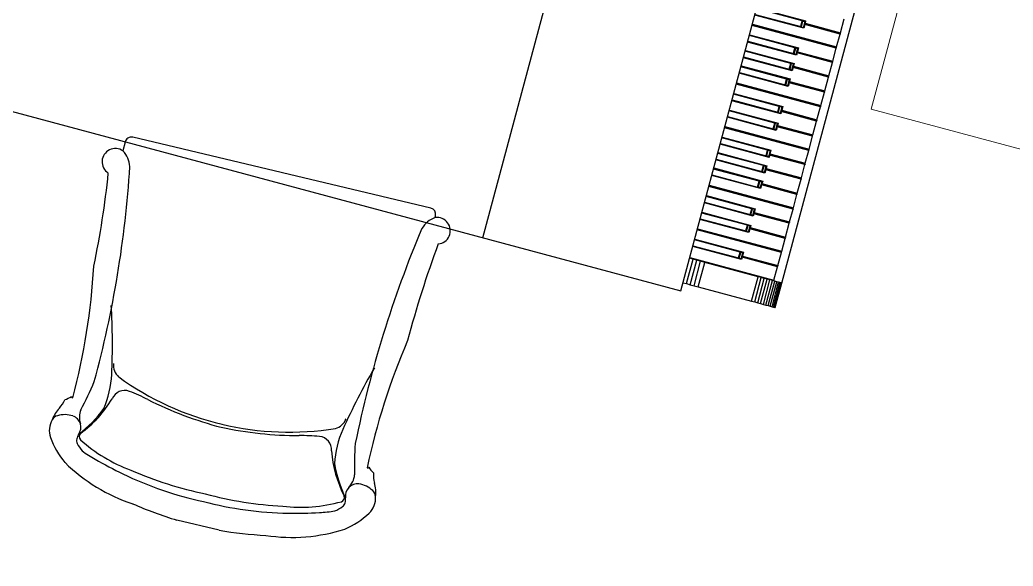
# Model space of a CAD drawing. Header units: millimetres. Extents: x 4980 to 19099, y 3891 to 5773.
# Drawn here: x 11171.9 to 11347.1, y 4302 to 4398.4 of the extents above; entities that cross this region are included whole.
import ezdxf

# ---------------------------------------------------------------- set-up
doc = ezdxf.new("R2010")
doc.units = ezdxf.units.MM
for name, color, linetype, lineweight in [('02_03 Stühle 3D_Stift_Nr__7', 7, 'Continuous', 25), ('no3_ahşap gorunus on kalın', 34, 'Continuous', 20), ('no3_tefriş izdüşüm', 87, 'Continuous', 15), ('no3_tefriş ön kalın', 200, 'Continuous', 25), ('no3_ölçü tefriş', 252, 'Continuous', 0)]:
    doc.layers.add(name, color=color, linetype=linetype, lineweight=lineweight)

# ---------------------------------------------------------------- blocks, each defined once
blk = doc.blocks.new('VBN')
at = {"layer": 'no3_tefriş ön kalın'}
for p, q in [((65885.1, -831886.6), (65891.8, -831886.6)), ((65913.14, -831941.66), (65913.14, -831940.25)), ((65863.77, -831941.38), (65863.77, -831941.66)), ((65864.77, -831942.66), (65912.14, -831942.66))]:
    blk.add_line(p, q, dxfattribs=at)
for centre, radius, start, end in [((65879.99, -831913.97), 26.58, 94.6106, 121.2769), ((65888.17, -831942.46), 55.95, 93.1466, 100.6304), ((65888.73, -831942.46), 55.95, 79.3696, 86.8534), ((65896.91, -831913.97), 26.58, 58.7231, 85.3894), ((65887.24, -831946.38), 56.06, 88.7619, 102.2871), ((65889.66, -831946.38), 56.06, 77.7129, 91.2381), ((65873.65, -831901.39), 12.58, 126.3458, 146.8725), ((65879.1, -831915.98), 23.66, 96.5956, 118.7972), ((65893.22, -831969.86), 80.28, 102.8896, 106.348), ((65886.88, -831950.14), 58.61, 88.4495, 100.3226), ((65890.02, -831950.14), 58.61, 79.6774, 91.5505), ((65897.81, -831915.98), 23.66, 61.2028, 83.4044), ((65883.68, -831969.86), 80.28, 73.652, 77.1104), ((65903.26, -831901.39), 12.58, 33.1275, 53.6542), ((65871.5, -831897.98), 5.38, 125.9156, 140.5338), ((65877.43, -831916.02), 24.17, 106.3546, 112.071), ((65899.48, -831916.02), 24.17, 67.929, 73.6454), ((65905.4, -831897.98), 5.38, 39.4662, 54.0844), ((65865.79, -831896.26), 3.2, 146.8725, 197.9114), ((65868.16, -831895.23), 1.06, 140.5338, 180.0389), ((65869.49, -831895.23), 2.38, 180.0389, 198.4794), ((65868.13, -831895.85), 0.744, 125.6301, 207.895), ((65908.77, -831895.85), 0.744, 332.105, 54.3699), ((65908.74, -831895.23), 1.06, 359.9611, 39.4662), ((65907.41, -831895.23), 2.38, 341.5206, 359.9611), ((65911.11, -831896.26), 3.2, 342.0886, 33.1275), ((65867.99, -831896.65), 5.28, 186.5358, 209.4675), ((65864.09, -831896.81), 1.42, 197.9114, 239.5913), ((65865.52, -831896.7), 1.85, 275.6922, 22.7085), ((65852.6, -831908.06), 18.97, 22.6204, 39.5535), ((65853.62, -831908.05), 18.24, 17.5899, 40.5529), ((65923.28, -831908.05), 18.24, 139.4471, 162.4101), ((65924.3, -831908.06), 18.97, 140.4465, 157.3796), ((65911.38, -831896.7), 1.85, 157.2915, 264.3078), ((65908.91, -831896.65), 5.28, 330.5325, 353.4642), ((65912.81, -831896.81), 1.42, 300.4087, 342.0886), ((65865.32, -831894.72), 3.84, 239.5913, 275.6922), ((65870.1, -831899.37), 3.45, 150.0951, 186.4487), ((65906.8, -831899.37), 3.45, 353.5513, 29.9049), ((65911.58, -831894.72), 3.84, 264.3078, 300.4087), ((65857.87, -831902.04), 6.19, 12.3729, 26.8488), ((65831.13, -831909.94), 36.97, 8.458, 15.9984), ((65945.77, -831909.94), 36.97, 164.0016, 171.542), ((65919.03, -831902.04), 6.19, 153.1512, 167.6271), ((65761.85, -831903.89), 103.23, 349.9691, 1.4525), ((65862.1, -831903.8), 3.58, 41.397, 59.4665), ((65865.04, -831901.56), 0.291, 89.9807, 152.5812), ((65855.01, -831903.34), 15.32, 349.3115, 9.6835), ((65921.89, -831903.34), 15.32, 170.3165, 190.6885), ((66015.06, -831903.89), 103.23, 178.5475, 190.0309), ((65911.86, -831901.56), 0.291, 27.4188, 90.0193), ((65914.8, -831903.8), 3.58, 120.5335, 138.603), ((65873.05, -831902.23), 2.07, 188.6223, 278.5028), ((65888.42, -831947.32), 44.69, 89.9565, 112.6429), ((65889.71, -831959.89), 57.75, 91.2445, 103.3124), ((65887.2, -831959.89), 57.75, 76.6876, 88.7555), ((65888.48, -831947.32), 44.69, 67.3571, 90.0435), ((65903.85, -831902.23), 2.07, 261.4972, 351.3777), ((65689.32, -831910.01), 178.47, 350.5661, 1.766), ((65867.88, -831867.65), 37.04, 278.5028, 283.3124), ((65909.02, -831867.65), 37.04, 256.6876, 261.4972), ((66076.28, -831909.83), 167.16, 178.1756, 189.7483), ((65771.4, -831887.56), 100.41, 343.2023, 349.3115), ((65872.37, -831908.18), 2.41, 118.6873, 173.4659), ((65904.54, -831908.18), 2.41, 6.5341, 61.3127), ((66005.5, -831887.56), 100.41, 190.6885, 196.7977), ((65705.79, -831918.15), 157.75, 352.9479, 358.6496), ((66049.35, -831918.42), 135.99, 181.4552, 187.5963), ((65913.9, -831938.34), 2.05, 248.2506, 71.4133), ((65863, -831939.47), 2.05, 108.5867, 291.7494), ((65915.42, -831936.84), 4.1, 198.3322, 236.1715), ((65861.48, -831937.97), 4.1, 303.8285, 341.6678), ((65864.77, -831941.66), 1, 180, 270), ((65912.14, -831941.66), 1, 270, 0)]:
    blk.add_arc(centre, radius, start, end, dxfattribs=at)
blk = doc.blocks.new('AUDIT_I_000527131450-3')
at = {"color": 0, "linetype": 'Continuous'}
for p, q in [((-0.1052, 1.9934), (0.0909, 2.2422)), ((0.0909, 2.2422), (0.05, 2.0244)), ((0.4692, 2.1951), (0.5313, 2.2107)), ((0.5313, 2.0555), (0.4692, 2.1951)), ((0.5313, 2.2107), (0.6555, 2.071)), ((-0.9437, 2.0244), (-0.7884, 2.0865)), ((-0.7884, 2.0865), (-0.6952, 1.6519)), ((0.5779, 1.9934), (0.5313, 2.0555)), ((0.6555, 2.071), (0.7177, 1.9158)), ((-0.8505, 1.683), (-0.9437, 2.0244)), ((-0.1208, 1.9158), (-0.1052, 1.9934)), ((0.05, 2.0244), (0.019, 1.8692)), ((0.64, 1.8382), (0.5779, 1.9934)), ((-0.1363, 1.7451), (-0.1208, 1.9158)), ((0.019, 1.8692), (-0.0276, 1.5899)), ((0.7177, 1.9158), (0.7642, 1.7606)), ((0.6871, 1.7247), (0.64, 1.8382)), ((0.7642, 1.7606), (0.8108, 1.5899)), ((-0.1518, 1.4657), (-0.1363, 1.7451)), ((0.6871, 1.5784), (0.6871, 1.7247)), ((-0.7574, 1.5899), (-0.8505, 1.683)), ((-0.6952, 1.6519), (-0.5089, 1.3105)), ((-0.7263, 1.5278), (-0.7574, 1.5899)), ((-0.0276, 1.5899), (-0.0742, 1.5278)), ((0.8108, 1.5899), (0.8263, 1.3726)), ((1.3387, 1.4967), (1.4163, 1.5899)), ((1.4163, 1.5899), (1.5406, 1.6209)), ((1.5406, 1.6209), (1.5095, 1.4967)), ((0.6711, 1.4036), (0.6871, 1.5784)), ((-0.6642, 1.3726), (-0.7263, 1.5278)), ((-0.0742, 1.5278), (-0.0897, 1.4191)), ((1.2496, 1.4097), (1.3387, 1.4967)), ((1.5095, 1.4967), (1.4521, 1.3197)), ((-0.1674, 1.3726), (-0.1518, 1.4657)), ((-1.6889, 1.3105), (-1.72, 1.3726)), ((-1.72, 1.3726), (-1.2542, 1.3726)), ((-1.2542, 1.3726), (-1.0903, 1.2972)), ((-0.4468, 0.907), (-0.6642, 1.3726)), ((-0.2295, 1.2484), (-0.1674, 1.3726)), ((-0.0897, 1.4191), (-0.1052, 0.7518)), ((0.6534, 1.241), (0.6711, 1.4036)), ((0.8263, 1.3726), (0.8263, 1.2484)), ((1.23, 1.2795), (1.2496, 1.4097)), ((1.4521, 1.3197), (1.3542, 1.1243)), ((-1.5337, 1.2795), (-1.6889, 1.3105)), ((-1.2668, 1.2696), (-1.5337, 1.2795)), ((-1.161, 1.2484), (-1.2668, 1.2696)), ((-1.0903, 1.2972), (-0.9437, 1.2174)), ((-0.5089, 1.3105), (-0.3725, 1.0565)), ((1.199, 1.0932), (1.23, 1.2795)), ((-1.0058, 1.1553), (-1.161, 1.2484)), ((-0.9437, 1.2174), (-0.8505, 1.0932)), ((-0.2172, 1.0151), (-0.2295, 1.2484)), ((0.6555, 1.0312), (0.6534, 1.241)), ((0.8263, 1.2484), (0.7953, 1.0622)), ((1.3542, 1.1243), (1.5095, 1.2174)), ((1.5095, 1.2174), (1.6433, 1.2174)), ((1.6433, 1.2174), (1.789, 1.1864)), ((-0.9437, 1.0932), (-1.0058, 1.1553)), ((1.8821, 1.1553), (1.7734, 1.1398)), ((1.789, 1.1864), (1.8821, 1.1553)), ((1.6648, 1.1243), (1.5421, 1.0835)), ((1.7734, 1.1398), (1.6648, 1.1243)), ((-0.8039, 0.9691), (-0.9437, 1.0932)), ((-0.8505, 1.0932), (-0.5866, 0.9691)), ((-0.3725, 1.0565), (-0.2914, 0.8712)), ((0.7953, 1.0622), (0.7332, 0.907)), ((1.1524, 1.0312), (1.199, 1.0932)), ((1.5421, 1.0835), (1.3853, 1.0312)), ((-0.1984, 0.6587), (-0.2172, 1.0151)), ((0.6084, 0.9035), (0.6555, 1.0312)), ((1.0282, 0.9225), (1.1524, 1.0312)), ((1.3853, 1.0312), (1.3077, 0.9691)), ((-0.7263, 0.907), (-0.8039, 0.9691)), ((-0.5866, 0.9691), (-0.4468, 0.907)), ((1.3077, 0.9691), (1.1596, 0.881)), ((-0.6021, 0.8449), (-0.7263, 0.907)), ((0.5817, 0.7553), (0.6084, 0.9035)), ((0.7332, 0.907), (0.8263, 0.7518)), ((0.9505, 0.876), (1.0282, 0.9225)), ((1.1596, 0.881), (1.1058, 0.7828)), ((-0.4986, 0.7415), (-0.6021, 0.8449)), ((-0.2914, 0.8712), (-0.1984, 0.6587)), ((0.8884, 0.8139), (0.9505, 0.876)), ((0.8263, 0.7518), (0.8884, 0.8139)), ((1.1058, 0.7828), (0.9816, 0.7208)), ((-0.3692, 0.6587), (-0.4986, 0.7415)), ((-0.1052, 0.7518), (-0.0121, 0.6432)), ((0.5368, 0.5942), (0.5817, 0.7553)), ((0.9816, 0.7208), (0.8263, 0.6276)), ((-0.295, 0.6163), (-0.3692, 0.6587)), ((-0.1674, 0.5345), (-0.295, 0.6163)), ((-0.0121, 0.6432), (0.0846, 0.528)), ((0.8263, 0.6276), (0.64, 0.5345)), ((0.4885, 0.4332), (0.5368, 0.5942)), ((-0.1052, 0.4104), (-0.1674, 0.5345)), ((0.0846, 0.528), (0.1702, 0.369)), ((0.64, 0.5345), (0.5779, 0.3793)), ((-0.0431, 0.3328), (-0.1052, 0.4104)), ((0.4537, 0.3172), (0.4885, 0.4332)), ((0.019, 0.2552), (-0.0431, 0.3328)), ((0.1702, 0.369), (0.2821, 0.1272)), ((0.5779, 0.3793), (0.5624, 0.2707)), ((0.3761, 0.2241), (0.4537, 0.3172)), ((0.0345, 0.1465), (0.019, 0.2552)), ((0.2821, 0.1272), (0.3761, 0.2241)), ((0.5624, 0.2707), (0.5469, 0.162)), ((1.4091, 0.2114), (1.525, 0.2241)), ((1.525, 0.2241), (1.6958, 0.2396)), ((1.6958, 0.2396), (1.8666, 0.2552)), ((1.8666, 0.2552), (1.9442, 0.2552)), ((1.9442, 0.2552), (2.0684, 0.162)), ((1.2611, 0.162), (1.4091, 0.2114)), ((0.05, 0.0379), (0.0345, 0.1465)), ((0.5469, 0.162), (0.6552, 0.0809)), ((0.9816, 0.0844), (1.2611, 0.162)), ((2.0684, 0.162), (1.9753, 0.0689)), ((0.6552, 0.0809), (0.8109, 0.0689)), ((0.8109, 0.0689), (0.9816, 0.0844)), ((1.8121, 0.0597), (1.199, 0.0379)), ((1.9753, 0.0689), (1.8121, 0.0597)), ((0.05, -0.1173), (0.05, 0.0379)), ((1.199, 0.0379), (1.0748, -0.0552)), ((0.9684, -0.0978), (0.7953, -0.1483)), ((1.1679, -0.1483), (0.9684, -0.0978)), ((1.0748, -0.0552), (1.3853, -0.0552)), ((1.3853, -0.0552), (1.5871, -0.1483)), ((-0.0121, -0.2104), (0.05, -0.1173)), ((0.7953, -0.1483), (0.609, -0.1794)), ((1.23, -0.2415), (1.1679, -0.1483)), ((1.5871, -0.1483), (1.7269, -0.1949)), ((-0.0973, -0.2264), (-0.0121, -0.2104)), ((0.609, -0.1794), (0.4848, -0.2415)), ((1.3853, -0.2104), (1.23, -0.2415)), ((1.5406, -0.2415), (1.3853, -0.2104)), ((1.7269, -0.1949), (1.8666, -0.257)), ((-0.4831, -0.2987), (-0.312, -0.2666)), ((-0.312, -0.2666), (-0.0973, -0.2264)), ((0.4848, -0.2415), (0.5313, -0.3035)), ((1.7269, -0.2415), (1.5406, -0.2415)), ((1.8821, -0.3656), (1.7269, -0.2415)), ((1.8666, -0.257), (1.9442, -0.3035)), ((-0.6642, -0.3967), (-0.4831, -0.2987)), ((0.5313, -0.3035), (0.64, -0.3967)), ((1.9442, -0.3035), (1.9753, -0.4898)), ((0.2674, -0.3656), (0.1898, -0.5208)), ((0.3916, -0.3656), (0.2674, -0.3656)), ((0.4848, -0.4898), (0.3916, -0.3656)), ((1.9753, -0.4898), (1.8821, -0.3656)), ((-2.0616, -0.3967), (-1.9374, -0.4898)), ((-1.9684, -0.5208), (-2.0616, -0.3967)), ((-0.866, -0.4587), (-0.7884, -0.4277)), ((-0.7884, -0.4277), (-0.6642, -0.3967)), ((-0.54, -0.4277), (-0.6952, -0.4898)), ((-0.2139, -0.4122), (-0.54, -0.4277)), ((-0.0121, -0.3967), (-0.2139, -0.4122)), ((-0.114, -0.5738), (-0.0121, -0.3967)), ((0.64, -0.3967), (0.7235, -0.4597)), ((-1.9374, -0.4898), (-1.751, -0.5519)), ((-1.0679, -0.5208), (-0.9437, -0.4898)), ((-0.9437, -0.4898), (-0.866, -0.4587)), ((-0.6952, -0.4898), (-0.9126, -0.5519)), ((0.6245, -0.6605), (0.4848, -0.4898)), ((0.7235, -0.4597), (0.8598, -0.6808)), ((-1.8442, -0.6139), (-1.9684, -0.5208)), ((-1.2231, -0.5519), (-1.0679, -0.5208)), ((0.1898, -0.5208), (0.1121, -0.676)), ((-1.751, -0.5519), (-1.2231, -0.5519)), ((-1.0524, -0.5829), (-1.2076, -0.6295)), ((-0.9126, -0.5519), (-1.0524, -0.5829)), ((-0.1674, -0.7071), (-0.114, -0.5738)), ((-1.6889, -0.6295), (-1.8442, -0.6139)), ((-1.4405, -0.645), (-1.6889, -0.6295)), ((-1.2076, -0.6295), (-1.4405, -0.645)), ((-0.2916, -0.8002), (-0.1674, -0.7071)), ((-0.0121, -0.7071), (-0.1092, -0.8055)), ((-0.0742, -0.9243), (-0.0121, -0.7071)), ((0.1121, -0.676), (0.0655, -0.8778)), ((0.6984, -0.7412), (0.6245, -0.6605)), ((0.8598, -0.6808), (0.9816, -0.8623)), ((0.7953, -0.8623), (0.6984, -0.7412)), ((-0.4158, -0.8933), (-0.2916, -0.8002)), ((-0.1092, -0.8055), (-0.2578, -0.919)), ((0.8263, -0.9399), (0.7953, -0.8623)), ((0.9816, -0.8623), (1.1679, -0.8933)), ((-0.4779, -1.0175), (-0.4158, -0.8933)), ((-0.2578, -0.919), (-0.3573, -1.0637)), ((-0.0742, -1.1727), (-0.0742, -0.9243)), ((0.0655, -0.8778), (0.0655, -1.0485)), ((1.1679, -0.8933), (1.3232, -0.9554)), ((0.8884, -1.1106), (0.8263, -0.9399)), ((1.3232, -0.9554), (1.4784, -1.1106)), ((-0.6164, -1.1836), (-0.4779, -1.0175)), ((1.1058, -0.9864), (0.9505, -0.9864)), ((0.9505, -0.9864), (1.0127, -1.1416)), ((1.23, -1.0175), (1.1058, -0.9864)), ((1.3077, -1.0951), (1.23, -1.0175)), ((-0.3573, -1.0637), (-0.4779, -1.1882)), ((0.0655, -1.0485), (0.0811, -1.2658)), ((0.9505, -1.3589), (0.8884, -1.1106)), ((1.0127, -1.1416), (1.0127, -1.421)), ((1.4474, -1.2192), (1.3077, -1.0951)), ((1.4784, -1.1106), (1.5095, -1.2658)), ((-0.7574, -1.3589), (-0.6164, -1.1836)), ((-0.4779, -1.1882), (-0.6021, -1.2968)), ((-0.0431, -1.2658), (-0.0742, -1.1727)), ((1.5095, -1.2658), (1.4474, -1.2192)), ((-0.6021, -1.2968), (-0.6952, -1.4443)), ((0.0034, -1.421), (-0.0431, -1.2658)), ((0.0811, -1.2658), (0.058, -1.4269)), ((-0.9034, -1.5194), (-0.7574, -1.3589)), ((0.9816, -1.4831), (0.9505, -1.3589)), ((0.0811, -1.6382), (0.0034, -1.421)), ((1.0127, -1.421), (1.0748, -1.5451)), ((-0.6952, -1.4443), (-0.8039, -1.4831)), ((0.058, -1.4269), (0.0655, -1.5606)), ((-0.8816, -1.5141), (-1.0058, -1.7158)), ((-1.0058, -1.7158), (-0.9034, -1.5194)), ((-0.7574, -1.5762), (-0.8816, -1.5141)), ((-0.8039, -1.4831), (-0.7574, -1.5762)), ((0.9505, -1.7624), (0.9816, -1.4831)), ((0.0655, -1.5606), (0.1091, -1.7874)), ((1.0748, -1.5451), (0.9505, -1.7624)), ((0.1091, -1.7874), (0.0811, -1.6382))]:
    blk.add_line(p, q, dxfattribs=at)
blk = doc.blocks.new('P_______________10____A_')
at = {"layer": 'no3_tefriş izdüşüm'}
blk.add_blockref('AUDIT_I_000527131450-3', (0, 0), dxfattribs=at)
blk = doc.blocks.new('Piano4[1]', base_point=(-78646.3965, 22935.4099))
at = {"layer": '02_03 Stühle 3D_Stift_Nr__7', "linetype": 'Continuous'}
for p, q in [((-78648.5001, 22936.846), (-78646.9044, 22934.4132)), ((-78646.9044, 22934.4132), (-78645.2321, 22935.5101)), ((-78646.715, 22934.2691), (-78645.17, 22935.2824)), ((-78646.2775, 22934.6821), (-78646.3428, 22934.7816)), ((-78646.3419, 22934.7822), (-78646.2773, 22934.6837)), ((-78646.3417, 22934.7823), (-78646.2803, 22934.6898)), ((-78646.3412, 22934.7826), (-78646.2803, 22934.6898)), ((-78646.2687, 22934.6974), (-78646.3296, 22934.7903)), ((-78646.2643, 22934.6922), (-78646.3289, 22934.7907)), ((-78646.3279, 22934.7914), (-78646.2627, 22934.6919)), ((-78646.3235, 22934.6614), (-78646.3844, 22934.7543)), ((-78646.3192, 22934.6562), (-78646.3838, 22934.7547)), ((-78646.3829, 22934.7553), (-78646.3176, 22934.6558)), ((-78646.2518, 22934.5962), (-78646.3642, 22934.7676)), ((-78646.2514, 22934.5965), (-78646.3638, 22934.7679)), ((-78646.251, 22934.5967), (-78646.3635, 22934.7681)), ((-78646.2509, 22934.5968), (-78646.3633, 22934.7682)), ((-78646.3624, 22934.7688), (-78646.25, 22934.5974)), ((-78646.3621, 22934.7689), (-78646.2497, 22934.5975)), ((-78646.3619, 22934.7691), (-78646.2495, 22934.5977)), ((-78646.3615, 22934.7694), (-78646.2491, 22934.598)), ((-78646.3554, 22934.6405), (-78646.4163, 22934.7334)), ((-78646.351, 22934.6353), (-78646.4156, 22934.7338)), ((-78646.4147, 22934.7344), (-78646.3495, 22934.6349)), ((-78646.3324, 22934.6461), (-78646.3977, 22934.7456)), ((-78646.3968, 22934.7462), (-78646.3322, 22934.6477)), ((-78646.3961, 22934.7466), (-78646.3352, 22934.6538)), ((-78646.396, 22934.6044), (-78646.4613, 22934.7039)), ((-78646.4604, 22934.7045), (-78646.3958, 22934.606)), ((-78646.4602, 22934.7046), (-78646.3988, 22934.612)), ((-78646.4597, 22934.7049), (-78646.3988, 22934.612)), ((-78646.3871, 22934.6197), (-78646.4481, 22934.7126)), ((-78646.3821, 22934.6149), (-78646.4467, 22934.7134)), ((-78646.4458, 22934.714), (-78646.3806, 22934.6145)), ((-78646.3643, 22934.6252), (-78646.4295, 22934.7247)), ((-78646.4286, 22934.7253), (-78646.364, 22934.6268)), ((-78646.4284, 22934.7255), (-78646.367, 22934.6329)), ((-78646.428, 22934.7258), (-78646.367, 22934.6329)), ((-78646.3712, 22934.5179), (-78646.4836, 22934.6893)), ((-78646.3708, 22934.5181), (-78646.4832, 22934.6895)), ((-78646.3705, 22934.5183), (-78646.4829, 22934.6897)), ((-78646.3703, 22934.5184), (-78646.4828, 22934.6898)), ((-78646.4819, 22934.6904), (-78646.3695, 22934.519)), ((-78646.4816, 22934.6906), (-78646.3692, 22934.5192)), ((-78646.4813, 22934.6908), (-78646.3689, 22934.5194)), ((-78646.481, 22934.691), (-78646.3685, 22934.5196)), ((-78646.2803, 22934.6898), (-78646.2687, 22934.6974)), ((-78646.2803, 22934.6898), (-78646.2799, 22934.6892)), ((-78646.2799, 22934.6892), (-78646.2682, 22934.6969)), ((-78646.2799, 22934.6892), (-78646.2796, 22934.6887)), ((-78646.2796, 22934.6887), (-78646.2679, 22934.6964)), ((-78646.2796, 22934.6887), (-78646.2793, 22934.6882)), ((-78646.2793, 22934.6882), (-78646.2676, 22934.6959)), ((-78646.2793, 22934.6882), (-78646.2773, 22934.6837)), ((-78646.2699, 22934.6871), (-78646.2775, 22934.6821)), ((-78646.2773, 22934.6837), (-78646.2643, 22934.6922)), ((-78646.2699, 22934.6871), (-78646.2695, 22934.6874)), ((-78646.2228, 22934.6152), (-78646.2699, 22934.6871)), ((-78646.2695, 22934.6874), (-78646.2693, 22934.6875)), ((-78646.2224, 22934.6155), (-78646.2695, 22934.6874)), ((-78646.2693, 22934.6875), (-78646.269, 22934.6877)), ((-78646.2221, 22934.6156), (-78646.2693, 22934.6875)), ((-78646.2219, 22934.6158), (-78646.269, 22934.6877)), ((-78646.2682, 22934.6969), (-78646.2687, 22934.6974)), ((-78646.2679, 22934.6964), (-78646.2682, 22934.6969)), ((-78646.2681, 22934.6883), (-78646.268, 22934.6884)), ((-78646.2681, 22934.6883), (-78646.221, 22934.6164)), ((-78646.268, 22934.6884), (-78646.2676, 22934.6886)), ((-78646.268, 22934.6884), (-78646.2208, 22934.6165)), ((-78646.2676, 22934.6959), (-78646.2679, 22934.6964)), ((-78646.2676, 22934.6959), (-78646.2643, 22934.6922)), ((-78646.2673, 22934.6888), (-78646.2676, 22934.6886)), ((-78646.2676, 22934.6886), (-78646.2205, 22934.6167)), ((-78646.2627, 22934.6919), (-78646.2673, 22934.6888)), ((-78646.2673, 22934.6888), (-78646.2202, 22934.6169)), ((-78646.4519, 22934.5678), (-78646.5171, 22934.6673)), ((-78646.5162, 22934.6679), (-78646.4516, 22934.5694)), ((-78646.516, 22934.668), (-78646.4547, 22934.5754)), ((-78646.5156, 22934.6683), (-78646.4547, 22934.5754)), ((-78646.443, 22934.5831), (-78646.5039, 22934.6759)), ((-78646.4386, 22934.5779), (-78646.5033, 22934.6764)), ((-78646.5024, 22934.677), (-78646.4371, 22934.5775)), ((-78646.3352, 22934.6538), (-78646.3235, 22934.6614)), ((-78646.3348, 22934.6532), (-78646.3231, 22934.6608)), ((-78646.3345, 22934.6527), (-78646.3228, 22934.6604)), ((-78646.3343, 22934.6522), (-78646.3225, 22934.6599)), ((-78646.3322, 22934.6477), (-78646.3192, 22934.6562)), ((-78646.3231, 22934.6608), (-78646.3235, 22934.6614)), ((-78646.3228, 22934.6604), (-78646.3231, 22934.6608)), ((-78646.3225, 22934.6599), (-78646.3228, 22934.6604)), ((-78646.3192, 22934.6562), (-78646.3225, 22934.6599)), ((-78646.5696, 22934.6328), (-78646.4572, 22934.4614)), ((-78646.4856, 22934.5456), (-78646.5509, 22934.6451)), ((-78646.55, 22934.6457), (-78646.4854, 22934.5472)), ((-78646.5498, 22934.6459), (-78646.4884, 22934.5533)), ((-78646.5493, 22934.6462), (-78646.4884, 22934.5533)), ((-78646.4767, 22934.561), (-78646.5376, 22934.6538)), ((-78646.4724, 22934.5558), (-78646.537, 22934.6543)), ((-78646.5361, 22934.6548), (-78646.4708, 22934.5553)), ((-78646.367, 22934.6329), (-78646.3554, 22934.6405)), ((-78646.367, 22934.6329), (-78646.3667, 22934.6323)), ((-78646.3667, 22934.6323), (-78646.355, 22934.6399)), ((-78646.3663, 22934.6318), (-78646.3546, 22934.6395)), ((-78646.366, 22934.6313), (-78646.3543, 22934.6391)), ((-78646.364, 22934.6268), (-78646.351, 22934.6353)), ((-78646.355, 22934.6399), (-78646.3554, 22934.6405)), ((-78646.3546, 22934.6395), (-78646.355, 22934.6399)), ((-78646.3495, 22934.6349), (-78646.355, 22934.6313)), ((-78646.3543, 22934.6391), (-78646.3546, 22934.6395)), ((-78646.351, 22934.6353), (-78646.3543, 22934.6391)), ((-78646.3352, 22934.6538), (-78646.3348, 22934.6532)), ((-78646.3352, 22934.6538), (-78646.3343, 22934.6522)), ((-78646.3345, 22934.6527), (-78646.3348, 22934.6532)), ((-78646.3343, 22934.6522), (-78646.3345, 22934.6527)), ((-78646.3343, 22934.6522), (-78646.3322, 22934.6477)), ((-78646.3278, 22934.6491), (-78646.3324, 22934.6461)), ((-78646.3275, 22934.6493), (-78646.3278, 22934.6491)), ((-78646.2807, 22934.5772), (-78646.3278, 22934.6491)), ((-78646.3275, 22934.6493), (-78646.3272, 22934.6495)), ((-78646.2804, 22934.5775), (-78646.3275, 22934.6493)), ((-78646.3272, 22934.6495), (-78646.3269, 22934.6497)), ((-78646.28, 22934.5777), (-78646.3272, 22934.6495)), ((-78646.2798, 22934.5778), (-78646.3269, 22934.6497)), ((-78646.326, 22934.6503), (-78646.3259, 22934.6504)), ((-78646.326, 22934.6503), (-78646.2789, 22934.5784)), ((-78646.3259, 22934.6504), (-78646.3255, 22934.6506)), ((-78646.3259, 22934.6504), (-78646.2787, 22934.5785)), ((-78646.3252, 22934.6508), (-78646.3255, 22934.6506)), ((-78646.3255, 22934.6506), (-78646.2784, 22934.5787)), ((-78646.3176, 22934.6558), (-78646.3252, 22934.6508)), ((-78646.3252, 22934.6508), (-78646.2781, 22934.579)), ((-78646.2202, 22934.6169), (-78646.192, 22934.6354)), ((-78646.6049, 22934.6097), (-78646.5403, 22934.5112)), ((-78646.6043, 22934.6101), (-78646.5433, 22934.5172)), ((-78646.5317, 22934.5249), (-78646.5926, 22934.6178)), ((-78646.5273, 22934.5197), (-78646.5919, 22934.6182)), ((-78646.591, 22934.6188), (-78646.5258, 22934.5193)), ((-78646.4598, 22934.4597), (-78646.5723, 22934.6311)), ((-78646.4595, 22934.4599), (-78646.5719, 22934.6313)), ((-78646.4592, 22934.4602), (-78646.5716, 22934.6315)), ((-78646.459, 22934.4603), (-78646.5714, 22934.6317)), ((-78646.5705, 22934.6323), (-78646.458, 22934.4609)), ((-78646.5703, 22934.6324), (-78646.4579, 22934.461)), ((-78646.57, 22934.6326), (-78646.4576, 22934.4612)), ((-78646.3988, 22934.612), (-78646.3871, 22934.6197)), ((-78646.3988, 22934.612), (-78646.3984, 22934.6115)), ((-78646.3984, 22934.6115), (-78646.3867, 22934.6191)), ((-78646.3984, 22934.6115), (-78646.3981, 22934.611)), ((-78646.3981, 22934.611), (-78646.3864, 22934.6186)), ((-78646.3981, 22934.611), (-78646.3979, 22934.6105)), ((-78646.3979, 22934.6105), (-78646.3861, 22934.6182)), ((-78646.3979, 22934.6105), (-78646.3958, 22934.606)), ((-78646.3885, 22934.6093), (-78646.396, 22934.6044)), ((-78646.3958, 22934.606), (-78646.3821, 22934.6149)), ((-78646.3885, 22934.6093), (-78646.3881, 22934.6096)), ((-78646.3414, 22934.5374), (-78646.3885, 22934.6093)), ((-78646.3881, 22934.6096), (-78646.3879, 22934.6098)), ((-78646.3409, 22934.5377), (-78646.3881, 22934.6096)), ((-78646.3879, 22934.6098), (-78646.3876, 22934.6099)), ((-78646.3407, 22934.5379), (-78646.3879, 22934.6098)), ((-78646.3405, 22934.538), (-78646.3876, 22934.6099)), ((-78646.3867, 22934.6191), (-78646.3871, 22934.6197)), ((-78646.3864, 22934.6186), (-78646.3867, 22934.6191)), ((-78646.3867, 22934.6105), (-78646.3865, 22934.6107)), ((-78646.3867, 22934.6105), (-78646.3396, 22934.5386)), ((-78646.3865, 22934.6107), (-78646.3862, 22934.6108)), ((-78646.3865, 22934.6107), (-78646.3393, 22934.5388)), ((-78646.3861, 22934.6182), (-78646.3864, 22934.6186)), ((-78646.3858, 22934.6111), (-78646.3862, 22934.6108)), ((-78646.3862, 22934.6108), (-78646.3391, 22934.5389)), ((-78646.3861, 22934.6182), (-78646.3821, 22934.6149)), ((-78646.3806, 22934.6145), (-78646.3858, 22934.6111)), ((-78646.3858, 22934.6111), (-78646.3387, 22934.5392)), ((-78646.3667, 22934.6323), (-78646.3663, 22934.6318)), ((-78646.3663, 22934.6318), (-78646.366, 22934.6313)), ((-78646.364, 22934.6268), (-78646.366, 22934.6313)), ((-78646.3577, 22934.6295), (-78646.3643, 22934.6252)), ((-78646.3577, 22934.6295), (-78646.3573, 22934.6298)), ((-78646.3106, 22934.5576), (-78646.3577, 22934.6295)), ((-78646.3573, 22934.6298), (-78646.3571, 22934.6299)), ((-78646.3102, 22934.5579), (-78646.3573, 22934.6298)), ((-78646.3571, 22934.6299), (-78646.3568, 22934.6301)), ((-78646.3099, 22934.5581), (-78646.3571, 22934.6299)), ((-78646.3097, 22934.5582), (-78646.3568, 22934.6301)), ((-78646.3559, 22934.6307), (-78646.3558, 22934.6308)), ((-78646.3559, 22934.6307), (-78646.3088, 22934.5588)), ((-78646.3558, 22934.6308), (-78646.3554, 22934.631)), ((-78646.3558, 22934.6308), (-78646.3086, 22934.5589)), ((-78646.355, 22934.6313), (-78646.3554, 22934.631)), ((-78646.3554, 22934.631), (-78646.3083, 22934.5591)), ((-78646.355, 22934.6313), (-78646.3079, 22934.5594)), ((-78646.2491, 22934.598), (-78646.2228, 22934.6152)), ((-78646.2224, 22934.6155), (-78646.2228, 22934.6152)), ((-78646.2221, 22934.6156), (-78646.2224, 22934.6155)), ((-78646.2219, 22934.6158), (-78646.2221, 22934.6156)), ((-78646.2208, 22934.6165), (-78646.221, 22934.6164)), ((-78646.2208, 22934.6165), (-78646.2205, 22934.6167)), ((-78646.2205, 22934.6167), (-78646.2202, 22934.6169)), ((-78646.5724, 22934.4887), (-78646.6377, 22934.5882)), ((-78646.6367, 22934.5889), (-78646.5721, 22934.4904)), ((-78646.6365, 22934.589), (-78646.5751, 22934.4964)), ((-78646.636, 22934.5893), (-78646.5751, 22934.4964)), ((-78646.5634, 22934.5041), (-78646.6244, 22934.5969)), ((-78646.5591, 22934.4989), (-78646.6237, 22934.5974)), ((-78646.6228, 22934.598), (-78646.5575, 22934.4985)), ((-78646.5406, 22934.5096), (-78646.6058, 22934.6091)), ((-78646.2781, 22934.579), (-78646.2518, 22934.5962)), ((-78646.2514, 22934.5965), (-78646.2518, 22934.5962)), ((-78646.251, 22934.5967), (-78646.2514, 22934.5965)), ((-78646.251, 22934.5967), (-78646.2509, 22934.5968)), ((-78646.25, 22934.5974), (-78646.2497, 22934.5975)), ((-78646.2497, 22934.5975), (-78646.2495, 22934.5977)), ((-78646.2495, 22934.5977), (-78646.2491, 22934.598)), ((-78646.6042, 22934.4679), (-78646.6694, 22934.5674)), ((-78646.6685, 22934.568), (-78646.6039, 22934.4695)), ((-78646.6683, 22934.5681), (-78646.607, 22934.4755)), ((-78646.6679, 22934.5684), (-78646.607, 22934.4755)), ((-78646.5953, 22934.4832), (-78646.6562, 22934.5761)), ((-78646.5903, 22934.4784), (-78646.6549, 22934.5769)), ((-78646.654, 22934.5775), (-78646.5887, 22934.478)), ((-78646.4547, 22934.5754), (-78646.443, 22934.5831)), ((-78646.4547, 22934.5754), (-78646.4543, 22934.5748)), ((-78646.4543, 22934.5748), (-78646.4426, 22934.5825)), ((-78646.4543, 22934.5748), (-78646.454, 22934.5743)), ((-78646.454, 22934.5743), (-78646.4423, 22934.582)), ((-78646.454, 22934.5743), (-78646.4537, 22934.5739)), ((-78646.4537, 22934.5739), (-78646.4419, 22934.5816)), ((-78646.4537, 22934.5739), (-78646.4516, 22934.5694)), ((-78646.4473, 22934.5708), (-78646.4519, 22934.5678)), ((-78646.4516, 22934.5694), (-78646.4386, 22934.5779)), ((-78646.4473, 22934.5708), (-78646.4469, 22934.571)), ((-78646.4002, 22934.4989), (-78646.4473, 22934.5708)), ((-78646.4469, 22934.571), (-78646.4466, 22934.5712)), ((-78646.3997, 22934.4992), (-78646.4469, 22934.571)), ((-78646.4466, 22934.5712), (-78646.4464, 22934.5714)), ((-78646.3995, 22934.4993), (-78646.4466, 22934.5712)), ((-78646.3993, 22934.4995), (-78646.4464, 22934.5714)), ((-78646.4455, 22934.5719), (-78646.4453, 22934.572)), ((-78646.4455, 22934.5719), (-78646.3984, 22934.5001)), ((-78646.4453, 22934.572), (-78646.445, 22934.5723)), ((-78646.4453, 22934.572), (-78646.3982, 22934.5002)), ((-78646.4446, 22934.5725), (-78646.445, 22934.5723)), ((-78646.445, 22934.5723), (-78646.3979, 22934.5004)), ((-78646.4371, 22934.5775), (-78646.4446, 22934.5725)), ((-78646.4446, 22934.5725), (-78646.3975, 22934.5007)), ((-78646.4426, 22934.5825), (-78646.443, 22934.5831)), ((-78646.4423, 22934.582), (-78646.4426, 22934.5825)), ((-78646.4419, 22934.5816), (-78646.4423, 22934.582)), ((-78646.4419, 22934.5816), (-78646.4386, 22934.5779)), ((-78646.3079, 22934.5594), (-78646.2807, 22934.5772)), ((-78646.2807, 22934.5772), (-78646.2804, 22934.5775)), ((-78646.2804, 22934.5775), (-78646.28, 22934.5777)), ((-78646.2798, 22934.5778), (-78646.28, 22934.5777)), ((-78646.2787, 22934.5785), (-78646.2789, 22934.5784)), ((-78646.2787, 22934.5785), (-78646.2784, 22934.5787)), ((-78646.2784, 22934.5787), (-78646.2781, 22934.579)), ((-78646.6511, 22934.4465), (-78646.7121, 22934.5394)), ((-78646.6468, 22934.4413), (-78646.7114, 22934.5399)), ((-78646.7104, 22934.5405), (-78646.6452, 22934.441)), ((-78646.5793, 22934.3814), (-78646.6917, 22934.5528)), ((-78646.5789, 22934.3816), (-78646.6913, 22934.553)), ((-78646.5787, 22934.3818), (-78646.6911, 22934.5532)), ((-78646.5784, 22934.382), (-78646.6908, 22934.5533)), ((-78646.6899, 22934.5539), (-78646.5775, 22934.3826)), ((-78646.6898, 22934.554), (-78646.5774, 22934.3827)), ((-78646.6894, 22934.5543), (-78646.577, 22934.3829)), ((-78646.6891, 22934.5545), (-78646.5767, 22934.3831)), ((-78646.4884, 22934.5533), (-78646.4767, 22934.561)), ((-78646.4884, 22934.5533), (-78646.488, 22934.5527)), ((-78646.488, 22934.5527), (-78646.4763, 22934.5604)), ((-78646.488, 22934.5527), (-78646.4878, 22934.5522)), ((-78646.4878, 22934.5522), (-78646.476, 22934.5599)), ((-78646.4878, 22934.5522), (-78646.4875, 22934.5517)), ((-78646.4875, 22934.5517), (-78646.4757, 22934.5594)), ((-78646.4854, 22934.5472), (-78646.4875, 22934.5517)), ((-78646.4781, 22934.5506), (-78646.4856, 22934.5456)), ((-78646.4854, 22934.5472), (-78646.4724, 22934.5558)), ((-78646.4781, 22934.5506), (-78646.4777, 22934.5508)), ((-78646.4309, 22934.4787), (-78646.4781, 22934.5506)), ((-78646.4777, 22934.5508), (-78646.4774, 22934.551)), ((-78646.4305, 22934.479), (-78646.4777, 22934.5508)), ((-78646.4774, 22934.551), (-78646.4772, 22934.5512)), ((-78646.4303, 22934.4791), (-78646.4774, 22934.551)), ((-78646.43, 22934.4793), (-78646.4772, 22934.5512)), ((-78646.4763, 22934.5604), (-78646.4767, 22934.561)), ((-78646.476, 22934.5599), (-78646.4763, 22934.5604)), ((-78646.4763, 22934.5518), (-78646.476, 22934.5519)), ((-78646.4763, 22934.5518), (-78646.4291, 22934.4799)), ((-78646.4757, 22934.5594), (-78646.476, 22934.5599)), ((-78646.476, 22934.5519), (-78646.4758, 22934.5521)), ((-78646.476, 22934.5519), (-78646.4289, 22934.48)), ((-78646.4754, 22934.5523), (-78646.4758, 22934.5521)), ((-78646.4758, 22934.5521), (-78646.4287, 22934.4802)), ((-78646.4724, 22934.5558), (-78646.4757, 22934.5594)), ((-78646.4708, 22934.5553), (-78646.4754, 22934.5523)), ((-78646.4754, 22934.5523), (-78646.4282, 22934.4805)), ((-78646.3391, 22934.5389), (-78646.3387, 22934.5392)), ((-78646.3387, 22934.5392), (-78646.3106, 22934.5576)), ((-78646.3102, 22934.5579), (-78646.3106, 22934.5576)), ((-78646.3099, 22934.5581), (-78646.3102, 22934.5579)), ((-78646.3097, 22934.5582), (-78646.3099, 22934.5581)), ((-78646.3086, 22934.5589), (-78646.3088, 22934.5588)), ((-78646.3086, 22934.5589), (-78646.3083, 22934.5591)), ((-78646.3079, 22934.5594), (-78646.3083, 22934.5591)), ((-78646.6849, 22934.4244), (-78646.7458, 22934.5173)), ((-78646.6805, 22934.4192), (-78646.7451, 22934.5177)), ((-78646.7442, 22934.5183), (-78646.679, 22934.4188)), ((-78646.66, 22934.4312), (-78646.7253, 22934.5307)), ((-78646.7244, 22934.5313), (-78646.6598, 22934.4328)), ((-78646.7242, 22934.5315), (-78646.6628, 22934.4389)), ((-78646.7237, 22934.5318), (-78646.6628, 22934.4389)), ((-78646.5433, 22934.5172), (-78646.5317, 22934.5249)), ((-78646.5433, 22934.5172), (-78646.543, 22934.5167)), ((-78646.543, 22934.5167), (-78646.5313, 22934.5243)), ((-78646.5426, 22934.5162), (-78646.543, 22934.5167)), ((-78646.5426, 22934.5162), (-78646.531, 22934.5238)), ((-78646.5423, 22934.5157), (-78646.5426, 22934.5162)), ((-78646.5423, 22934.5157), (-78646.5306, 22934.5234)), ((-78646.5403, 22934.5112), (-78646.5273, 22934.5197)), ((-78646.5258, 22934.5193), (-78646.5333, 22934.5144)), ((-78646.5317, 22934.5249), (-78646.5306, 22934.5234)), ((-78646.5313, 22934.5243), (-78646.5317, 22934.5249)), ((-78646.531, 22934.5238), (-78646.5313, 22934.5243)), ((-78646.5306, 22934.5234), (-78646.531, 22934.5238)), ((-78646.5306, 22934.5234), (-78646.5273, 22934.5197)), ((-78646.3975, 22934.5007), (-78646.3712, 22934.5179)), ((-78646.3712, 22934.5179), (-78646.3708, 22934.5181)), ((-78646.3705, 22934.5183), (-78646.3708, 22934.5181)), ((-78646.3703, 22934.5184), (-78646.3705, 22934.5183)), ((-78646.3695, 22934.519), (-78646.3692, 22934.5192)), ((-78646.3692, 22934.5192), (-78646.3689, 22934.5194)), ((-78646.3689, 22934.5194), (-78646.3685, 22934.5196)), ((-78646.3685, 22934.5196), (-78646.3414, 22934.5374)), ((-78646.3409, 22934.5377), (-78646.3414, 22934.5374)), ((-78646.3407, 22934.5379), (-78646.3409, 22934.5377)), ((-78646.3405, 22934.538), (-78646.3407, 22934.5379)), ((-78646.3396, 22934.5386), (-78646.3393, 22934.5388)), ((-78646.3393, 22934.5388), (-78646.3391, 22934.5389)), ((-78646.668, 22934.3232), (-78646.7804, 22934.4946)), ((-78646.6676, 22934.3235), (-78646.78, 22934.4949)), ((-78646.6673, 22934.3236), (-78646.7797, 22934.495)), ((-78646.6671, 22934.3238), (-78646.7795, 22934.4952)), ((-78646.7786, 22934.4958), (-78646.6662, 22934.3244)), ((-78646.7784, 22934.4959), (-78646.666, 22934.3245)), ((-78646.7781, 22934.4961), (-78646.6657, 22934.3247)), ((-78646.7778, 22934.4963), (-78646.6654, 22934.3249)), ((-78646.6937, 22934.4091), (-78646.759, 22934.5086)), ((-78646.7581, 22934.5092), (-78646.6935, 22934.4107)), ((-78646.7579, 22934.5093), (-78646.6965, 22934.4168)), ((-78646.7575, 22934.5096), (-78646.6965, 22934.4168)), ((-78646.5751, 22934.4964), (-78646.5634, 22934.5041)), ((-78646.5751, 22934.4964), (-78646.5747, 22934.4958)), ((-78646.5747, 22934.4958), (-78646.5631, 22934.5035)), ((-78646.5747, 22934.4958), (-78646.5745, 22934.4953)), ((-78646.5745, 22934.4953), (-78646.5627, 22934.503)), ((-78646.5745, 22934.4953), (-78646.5742, 22934.4948)), ((-78646.5742, 22934.4948), (-78646.5624, 22934.5025)), ((-78646.5742, 22934.4948), (-78646.5721, 22934.4904)), ((-78646.5659, 22934.493), (-78646.5724, 22934.4887)), ((-78646.5721, 22934.4904), (-78646.5591, 22934.4989)), ((-78646.5659, 22934.493), (-78646.5655, 22934.4933)), ((-78646.5187, 22934.4211), (-78646.5659, 22934.493)), ((-78646.5655, 22934.4933), (-78646.5651, 22934.4935)), ((-78646.5183, 22934.4214), (-78646.5655, 22934.4933)), ((-78646.5651, 22934.4935), (-78646.565, 22934.4936)), ((-78646.518, 22934.4216), (-78646.5651, 22934.4935)), ((-78646.5178, 22934.4217), (-78646.565, 22934.4936)), ((-78646.5641, 22934.4942), (-78646.5638, 22934.4943)), ((-78646.5641, 22934.4942), (-78646.5169, 22934.4223)), ((-78646.5638, 22934.4943), (-78646.5636, 22934.4945)), ((-78646.5638, 22934.4943), (-78646.5167, 22934.4225)), ((-78646.5632, 22934.4948), (-78646.5636, 22934.4945)), ((-78646.5636, 22934.4945), (-78646.5164, 22934.4226)), ((-78646.5631, 22934.5035), (-78646.5634, 22934.5041)), ((-78646.5575, 22934.4985), (-78646.5632, 22934.4948)), ((-78646.5632, 22934.4948), (-78646.516, 22934.4229)), ((-78646.5627, 22934.503), (-78646.5631, 22934.5035)), ((-78646.5624, 22934.5025), (-78646.5627, 22934.503)), ((-78646.5624, 22934.5025), (-78646.5591, 22934.4989)), ((-78646.5403, 22934.5112), (-78646.5423, 22934.5157)), ((-78646.536, 22934.5126), (-78646.5406, 22934.5096)), ((-78646.536, 22934.5126), (-78646.5356, 22934.5129)), ((-78646.4888, 22934.4407), (-78646.536, 22934.5126)), ((-78646.5356, 22934.5129), (-78646.5353, 22934.513)), ((-78646.4884, 22934.441), (-78646.5356, 22934.5129)), ((-78646.5353, 22934.513), (-78646.5351, 22934.5132)), ((-78646.4882, 22934.4411), (-78646.5353, 22934.513)), ((-78646.4879, 22934.4413), (-78646.5351, 22934.5132)), ((-78646.5342, 22934.5138), (-78646.534, 22934.5139)), ((-78646.5342, 22934.5138), (-78646.487, 22934.4419)), ((-78646.534, 22934.5139), (-78646.5337, 22934.5141)), ((-78646.534, 22934.5139), (-78646.4869, 22934.442)), ((-78646.5333, 22934.5144), (-78646.5337, 22934.5141)), ((-78646.5337, 22934.5141), (-78646.4866, 22934.4422)), ((-78646.5333, 22934.5144), (-78646.4861, 22934.4425)), ((-78646.4282, 22934.4805), (-78646.4002, 22934.4989)), ((-78646.3997, 22934.4992), (-78646.4002, 22934.4989)), ((-78646.3995, 22934.4993), (-78646.3997, 22934.4992)), ((-78646.3993, 22934.4995), (-78646.3995, 22934.4993)), ((-78646.3984, 22934.5001), (-78646.3982, 22934.5002)), ((-78646.3982, 22934.5002), (-78646.3979, 22934.5004)), ((-78646.3979, 22934.5004), (-78646.3975, 22934.5007)), ((-78646.7487, 22934.3731), (-78646.814, 22934.4726)), ((-78646.8131, 22934.4732), (-78646.7485, 22934.3747)), ((-78646.8124, 22934.4736), (-78646.7515, 22934.3807)), ((-78646.7398, 22934.3884), (-78646.8007, 22934.4813)), ((-78646.7355, 22934.3832), (-78646.8001, 22934.4817)), ((-78646.7991, 22934.4823), (-78646.7338, 22934.3828)), ((-78646.607, 22934.4755), (-78646.5953, 22934.4832)), ((-78646.607, 22934.4755), (-78646.6066, 22934.4749)), ((-78646.6066, 22934.4749), (-78646.5949, 22934.4826)), ((-78646.6066, 22934.4749), (-78646.6063, 22934.4745)), ((-78646.6063, 22934.4745), (-78646.5946, 22934.4821)), ((-78646.6063, 22934.4745), (-78646.606, 22934.474)), ((-78646.606, 22934.474), (-78646.5942, 22934.4817)), ((-78646.6039, 22934.4695), (-78646.606, 22934.474)), ((-78646.5966, 22934.4729), (-78646.6042, 22934.4679)), ((-78646.6039, 22934.4695), (-78646.5903, 22934.4784)), ((-78646.5966, 22934.4729), (-78646.5962, 22934.4731)), ((-78646.5494, 22934.401), (-78646.5966, 22934.4729)), ((-78646.5962, 22934.4731), (-78646.5959, 22934.4733)), ((-78646.5491, 22934.4012), (-78646.5962, 22934.4731)), ((-78646.5959, 22934.4733), (-78646.5958, 22934.4734)), ((-78646.5488, 22934.4014), (-78646.5959, 22934.4733)), ((-78646.5486, 22934.4015), (-78646.5958, 22934.4734)), ((-78646.5949, 22934.4826), (-78646.5953, 22934.4832)), ((-78646.5946, 22934.4821), (-78646.5949, 22934.4826)), ((-78646.5949, 22934.474), (-78646.5946, 22934.4741)), ((-78646.5949, 22934.474), (-78646.5477, 22934.4021)), ((-78646.5942, 22934.4817), (-78646.5946, 22934.4821)), ((-78646.5946, 22934.4741), (-78646.5944, 22934.4743)), ((-78646.5946, 22934.4741), (-78646.5475, 22934.4023)), ((-78646.594, 22934.4746), (-78646.5944, 22934.4743)), ((-78646.5944, 22934.4743), (-78646.5472, 22934.4024)), ((-78646.5942, 22934.4817), (-78646.5903, 22934.4784)), ((-78646.5887, 22934.478), (-78646.594, 22934.4746)), ((-78646.594, 22934.4746), (-78646.5468, 22934.4027)), ((-78646.4572, 22934.4614), (-78646.4309, 22934.4787)), ((-78646.4309, 22934.4787), (-78646.4305, 22934.479)), ((-78646.4305, 22934.479), (-78646.4303, 22934.4791)), ((-78646.4303, 22934.4791), (-78646.43, 22934.4793)), ((-78646.4291, 22934.4799), (-78646.4289, 22934.48)), ((-78646.4289, 22934.48), (-78646.4287, 22934.4802)), ((-78646.4287, 22934.4802), (-78646.4282, 22934.4805)), ((-78646.8832, 22934.4171), (-78646.8334, 22934.4497)), ((-78646.8334, 22934.4497), (-78646.8381, 22934.4568)), ((-78646.8374, 22934.4572), (-78646.725, 22934.2858)), ((-78646.8372, 22934.4573), (-78646.7248, 22934.2859)), ((-78646.8369, 22934.4575), (-78646.7245, 22934.2862)), ((-78646.8366, 22934.4577), (-78646.7242, 22934.2864)), ((-78646.8285, 22934.4422), (-78646.8334, 22934.4497)), ((-78646.6628, 22934.4389), (-78646.6511, 22934.4465)), ((-78646.6624, 22934.4383), (-78646.6507, 22934.446)), ((-78646.6507, 22934.446), (-78646.6511, 22934.4465)), ((-78646.6504, 22934.4455), (-78646.6507, 22934.446)), ((-78646.4861, 22934.4425), (-78646.4598, 22934.4597)), ((-78646.4598, 22934.4597), (-78646.4595, 22934.4599)), ((-78646.4592, 22934.4602), (-78646.4595, 22934.4599)), ((-78646.459, 22934.4603), (-78646.4592, 22934.4602)), ((-78646.4579, 22934.461), (-78646.458, 22934.4609)), ((-78646.4579, 22934.461), (-78646.4576, 22934.4612)), ((-78646.4576, 22934.4612), (-78646.4572, 22934.4614)), ((-78646.8879, 22934.4241), (-78646.8832, 22934.4171)), ((-78646.8783, 22934.4095), (-78646.8285, 22934.4422)), ((-78646.8731, 22934.4015), (-78646.8233, 22934.4342)), ((-78646.8677, 22934.3934), (-78646.8179, 22934.426)), ((-78646.8233, 22934.4342), (-78646.8285, 22934.4422)), ((-78646.8179, 22934.426), (-78646.8233, 22934.4342)), ((-78646.7465, 22934.3171), (-78646.8179, 22934.426)), ((-78646.6965, 22934.4168), (-78646.6849, 22934.4244)), ((-78646.6962, 22934.4162), (-78646.6845, 22934.4238)), ((-78646.6958, 22934.4157), (-78646.6842, 22934.4234)), ((-78646.6956, 22934.4152), (-78646.6839, 22934.4229)), ((-78646.6845, 22934.4238), (-78646.6849, 22934.4244)), ((-78646.6842, 22934.4234), (-78646.6845, 22934.4238)), ((-78646.6839, 22934.4229), (-78646.6842, 22934.4234)), ((-78646.6805, 22934.4192), (-78646.6839, 22934.4229)), ((-78646.6628, 22934.4389), (-78646.6624, 22934.4383)), ((-78646.6624, 22934.4383), (-78646.6621, 22934.4378)), ((-78646.6621, 22934.4378), (-78646.6504, 22934.4455)), ((-78646.6621, 22934.4378), (-78646.6618, 22934.4374)), ((-78646.6618, 22934.4374), (-78646.6501, 22934.4451)), ((-78646.6618, 22934.4374), (-78646.6598, 22934.4328)), ((-78646.6554, 22934.4342), (-78646.66, 22934.4312)), ((-78646.6598, 22934.4328), (-78646.6468, 22934.4413)), ((-78646.655, 22934.4345), (-78646.6554, 22934.4342)), ((-78646.6083, 22934.3624), (-78646.6554, 22934.4342)), ((-78646.655, 22934.4345), (-78646.6547, 22934.4347)), ((-78646.6079, 22934.3626), (-78646.655, 22934.4345)), ((-78646.6547, 22934.4347), (-78646.6545, 22934.4348)), ((-78646.6076, 22934.3628), (-78646.6547, 22934.4347)), ((-78646.6074, 22934.363), (-78646.6545, 22934.4348)), ((-78646.6537, 22934.4354), (-78646.6534, 22934.4356)), ((-78646.6537, 22934.4354), (-78646.6065, 22934.3635)), ((-78646.6534, 22934.4356), (-78646.6532, 22934.4357)), ((-78646.6534, 22934.4356), (-78646.6063, 22934.3637)), ((-78646.6527, 22934.436), (-78646.6532, 22934.4357)), ((-78646.6532, 22934.4357), (-78646.606, 22934.3639)), ((-78646.6452, 22934.441), (-78646.6527, 22934.436)), ((-78646.6527, 22934.436), (-78646.6056, 22934.3641)), ((-78646.6501, 22934.4451), (-78646.6504, 22934.4455)), ((-78646.6468, 22934.4413), (-78646.6501, 22934.4451)), ((-78646.5169, 22934.4223), (-78646.5167, 22934.4225)), ((-78646.5167, 22934.4225), (-78646.5164, 22934.4226)), ((-78646.5164, 22934.4226), (-78646.516, 22934.4229)), ((-78646.516, 22934.4229), (-78646.4888, 22934.4407)), ((-78646.4888, 22934.4407), (-78646.4884, 22934.441)), ((-78646.4882, 22934.4411), (-78646.4884, 22934.441)), ((-78646.4882, 22934.4411), (-78646.4879, 22934.4413)), ((-78646.487, 22934.4419), (-78646.4869, 22934.442)), ((-78646.4869, 22934.442), (-78646.4866, 22934.4422)), ((-78646.4866, 22934.4422), (-78646.4861, 22934.4425)), ((-78646.8832, 22934.4171), (-78646.8783, 22934.4095)), ((-78646.8783, 22934.4095), (-78646.8731, 22934.4015)), ((-78646.8731, 22934.4015), (-78646.8677, 22934.3934)), ((-78646.6965, 22934.4168), (-78646.6962, 22934.4162)), ((-78646.6962, 22934.4162), (-78646.6958, 22934.4157)), ((-78646.6958, 22934.4157), (-78646.6956, 22934.4152)), ((-78646.6956, 22934.4152), (-78646.6935, 22934.4107)), ((-78646.6861, 22934.4141), (-78646.6937, 22934.4091)), ((-78646.6935, 22934.4107), (-78646.6805, 22934.4192)), ((-78646.6861, 22934.4141), (-78646.6858, 22934.4143)), ((-78646.639, 22934.3422), (-78646.6861, 22934.4141)), ((-78646.6858, 22934.4143), (-78646.6855, 22934.4145)), ((-78646.6387, 22934.3424), (-78646.6858, 22934.4143)), ((-78646.6855, 22934.4145), (-78646.6853, 22934.4146)), ((-78646.6384, 22934.3427), (-78646.6855, 22934.4145)), ((-78646.6382, 22934.3428), (-78646.6853, 22934.4146)), ((-78646.6844, 22934.4152), (-78646.6842, 22934.4154)), ((-78646.6844, 22934.4152), (-78646.6373, 22934.3434)), ((-78646.6842, 22934.4154), (-78646.6839, 22934.4155)), ((-78646.6842, 22934.4154), (-78646.637, 22934.3435)), ((-78646.6835, 22934.4158), (-78646.6839, 22934.4155)), ((-78646.6839, 22934.4155), (-78646.6368, 22934.3437)), ((-78646.679, 22934.4188), (-78646.6835, 22934.4158)), ((-78646.6835, 22934.4158), (-78646.6364, 22934.3439)), ((-78646.5767, 22934.3831), (-78646.5494, 22934.401)), ((-78646.5494, 22934.401), (-78646.5491, 22934.4012)), ((-78646.5488, 22934.4014), (-78646.5491, 22934.4012)), ((-78646.5488, 22934.4014), (-78646.5486, 22934.4015)), ((-78646.5477, 22934.4021), (-78646.5475, 22934.4023)), ((-78646.5475, 22934.4023), (-78646.5472, 22934.4024)), ((-78646.5472, 22934.4024), (-78646.5468, 22934.4027)), ((-78646.5468, 22934.4027), (-78646.5187, 22934.4211)), ((-78646.5187, 22934.4211), (-78646.5183, 22934.4214)), ((-78646.518, 22934.4216), (-78646.5183, 22934.4214)), ((-78646.518, 22934.4216), (-78646.5178, 22934.4217)), ((-78646.8677, 22934.3934), (-78646.7963, 22934.2845)), ((-78646.7515, 22934.3807), (-78646.7398, 22934.3884)), ((-78646.7515, 22934.3807), (-78646.7511, 22934.3801)), ((-78646.7511, 22934.3801), (-78646.7394, 22934.3878)), ((-78646.7508, 22934.3796), (-78646.7511, 22934.3801)), ((-78646.7508, 22934.3796), (-78646.739, 22934.3874)), ((-78646.7505, 22934.3792), (-78646.7508, 22934.3796)), ((-78646.7505, 22934.3792), (-78646.7387, 22934.3869)), ((-78646.7485, 22934.3747), (-78646.7505, 22934.3792)), ((-78646.7441, 22934.3761), (-78646.7487, 22934.3731)), ((-78646.7485, 22934.3747), (-78646.7355, 22934.3832)), ((-78646.7441, 22934.3761), (-78646.7437, 22934.3763)), ((-78646.697, 22934.3042), (-78646.7441, 22934.3761)), ((-78646.7437, 22934.3763), (-78646.7434, 22934.3766)), ((-78646.6966, 22934.3045), (-78646.7437, 22934.3763)), ((-78646.7434, 22934.3766), (-78646.7432, 22934.3767)), ((-78646.6962, 22934.3047), (-78646.7434, 22934.3766)), ((-78646.6961, 22934.3048), (-78646.7432, 22934.3767)), ((-78646.7423, 22934.3773), (-78646.7421, 22934.3774)), ((-78646.7423, 22934.3773), (-78646.6952, 22934.3054)), ((-78646.7421, 22934.3774), (-78646.7418, 22934.3776)), ((-78646.7421, 22934.3774), (-78646.6949, 22934.3055)), ((-78646.7414, 22934.3778), (-78646.7418, 22934.3776)), ((-78646.7418, 22934.3776), (-78646.6947, 22934.3057)), ((-78646.7338, 22934.3828), (-78646.7414, 22934.3778)), ((-78646.7414, 22934.3778), (-78646.6943, 22934.306)), ((-78646.7394, 22934.3878), (-78646.7398, 22934.3884)), ((-78646.739, 22934.3874), (-78646.7394, 22934.3878)), ((-78646.7387, 22934.3869), (-78646.739, 22934.3874)), ((-78646.7355, 22934.3832), (-78646.7387, 22934.3869)), ((-78646.6056, 22934.3641), (-78646.5793, 22934.3814)), ((-78646.5789, 22934.3816), (-78646.5793, 22934.3814)), ((-78646.5787, 22934.3818), (-78646.5789, 22934.3816)), ((-78646.5787, 22934.3818), (-78646.5784, 22934.382)), ((-78646.5775, 22934.3826), (-78646.5774, 22934.3827)), ((-78646.5774, 22934.3827), (-78646.577, 22934.3829)), ((-78646.577, 22934.3829), (-78646.5767, 22934.3831)), ((-78646.6364, 22934.3439), (-78646.6083, 22934.3624)), ((-78646.6079, 22934.3626), (-78646.6083, 22934.3624)), ((-78646.6079, 22934.3626), (-78646.6076, 22934.3628)), ((-78646.6076, 22934.3628), (-78646.6074, 22934.363)), ((-78646.6063, 22934.3637), (-78646.6065, 22934.3635)), ((-78646.6063, 22934.3637), (-78646.606, 22934.3639)), ((-78646.606, 22934.3639), (-78646.6056, 22934.3641)), ((-78646.6654, 22934.3249), (-78646.639, 22934.3422)), ((-78646.6387, 22934.3424), (-78646.639, 22934.3422)), ((-78646.6384, 22934.3427), (-78646.6387, 22934.3424)), ((-78646.6384, 22934.3427), (-78646.6382, 22934.3428)), ((-78646.637, 22934.3435), (-78646.6373, 22934.3434)), ((-78646.6368, 22934.3437), (-78646.637, 22934.3435)), ((-78646.6368, 22934.3437), (-78646.6364, 22934.3439)), ((-78646.7963, 22934.2845), (-78646.7465, 22934.3171)), ((-78646.7921, 22934.2782), (-78646.7423, 22934.3108)), ((-78646.7423, 22934.3108), (-78646.7465, 22934.3171)), ((-78646.7383, 22934.3047), (-78646.7423, 22934.3108)), ((-78646.6949, 22934.3055), (-78646.6947, 22934.3057)), ((-78646.6943, 22934.306), (-78646.6947, 22934.3057)), ((-78646.6943, 22934.306), (-78646.668, 22934.3232)), ((-78646.668, 22934.3232), (-78646.6676, 22934.3235)), ((-78646.6676, 22934.3235), (-78646.6673, 22934.3236)), ((-78646.6671, 22934.3238), (-78646.6673, 22934.3236)), ((-78646.666, 22934.3245), (-78646.6662, 22934.3244)), ((-78646.666, 22934.3245), (-78646.6657, 22934.3247)), ((-78646.6657, 22934.3247), (-78646.6654, 22934.3249)), ((-78646.7963, 22934.2845), (-78646.7921, 22934.2782)), ((-78646.7881, 22934.272), (-78646.7383, 22934.3047)), ((-78646.7842, 22934.2661), (-78646.7344, 22934.2988)), ((-78646.7805, 22934.2604), (-78646.7307, 22934.2931)), ((-78646.7771, 22934.2552), (-78646.7273, 22934.2879)), ((-78646.774, 22934.2505), (-78646.7242, 22934.2832)), ((-78646.7344, 22934.2988), (-78646.7383, 22934.3047)), ((-78646.7307, 22934.2931), (-78646.7344, 22934.2988)), ((-78646.7273, 22934.2879), (-78646.7307, 22934.2931)), ((-78646.7242, 22934.2832), (-78646.7273, 22934.2879)), ((-78646.725, 22934.2858), (-78646.7248, 22934.2859)), ((-78646.7248, 22934.2859), (-78646.7245, 22934.2862)), ((-78646.7245, 22934.2862), (-78646.7242, 22934.2864)), ((-78646.7242, 22934.2864), (-78646.697, 22934.3042)), ((-78646.7215, 22934.279), (-78646.7242, 22934.2832)), ((-78646.6966, 22934.3045), (-78646.697, 22934.3042)), ((-78646.6962, 22934.3047), (-78646.6966, 22934.3045)), ((-78646.6961, 22934.3048), (-78646.6962, 22934.3047)), ((-78646.6949, 22934.3055), (-78646.6952, 22934.3054)), ((-78646.7921, 22934.2782), (-78646.7881, 22934.272)), ((-78646.7881, 22934.272), (-78646.7842, 22934.2661)), ((-78646.7842, 22934.2661), (-78646.7805, 22934.2604)), ((-78646.7805, 22934.2604), (-78646.7771, 22934.2552)), ((-78646.7713, 22934.2464), (-78646.7215, 22934.279)), ((-78646.769, 22934.2428), (-78646.7192, 22934.2755)), ((-78646.7672, 22934.2401), (-78646.7174, 22934.2728)), ((-78646.7658, 22934.2381), (-78646.716, 22934.2707)), ((-78646.765, 22934.2368), (-78646.7152, 22934.2695)), ((-78646.7648, 22934.2364), (-78646.715, 22934.2691)), ((-78646.7192, 22934.2755), (-78646.7215, 22934.279)), ((-78646.7174, 22934.2728), (-78646.7192, 22934.2755)), ((-78646.716, 22934.2707), (-78646.7174, 22934.2728)), ((-78646.7152, 22934.2695), (-78646.716, 22934.2707)), ((-78646.715, 22934.2691), (-78646.7152, 22934.2695)), ((-78646.7771, 22934.2552), (-78646.774, 22934.2505)), ((-78646.774, 22934.2505), (-78646.7713, 22934.2464)), ((-78646.7713, 22934.2464), (-78646.769, 22934.2428)), ((-78646.769, 22934.2428), (-78646.7672, 22934.2401)), ((-78646.7672, 22934.2401), (-78646.7658, 22934.2381)), ((-78646.7658, 22934.2381), (-78646.765, 22934.2368)), ((-78646.765, 22934.2368), (-78646.7648, 22934.2364))]:
    blk.add_line(p, q, dxfattribs=at)
blk.add_lwpolyline([(-78647.1689, 22934.8165), (-78645.4965, 22935.9133)], dxfattribs=at)

msp = doc.modelspace()

# ---------------------------------------------------------------- linework, layer by layer
at = {"layer": 'no3_tefriş izdüşüm'}
msp.add_lwpolyline([(11322.04, 4382.63), (11337.59, 4440.58), (11372.52, 4431.2), (11356.97, 4373.25), (11322.04, 4382.63)], dxfattribs=at)

# ---------------------------------------------------------------- block references
at = {"layer": '02_03 Stühle 3D_Stift_Nr__7', "linetype": 'Continuous', "xscale": 74.9999999991936, "yscale": 74.9999999991936, "zscale": 74.9999999991936, "rotation": 41.71453924281335}
msp.add_blockref('Piano4[1]', (11267.15, 4431.7), dxfattribs=at)
at = {"layer": 'no3_ahşap gorunus on kalın', "xscale": 31.99999999999999, "yscale": 31.99999999999999, "zscale": 31.99999999999999, "rotation": 102.1682323238143}
msp.add_blockref('P_______________10____A_', (11103.77, 4452.75), dxfattribs=at)
at = {"layer": 'no3_ölçü tefriş', "xscale": 1.139999999999999, "yscale": 1.139999999999999, "zscale": 1.139999999999999, "rotation": 166.6286287789886}
msp.add_blockref('VBN', (-135037.37, -935703.9), dxfattribs=at)

doc.saveas('drawing.dxf')
